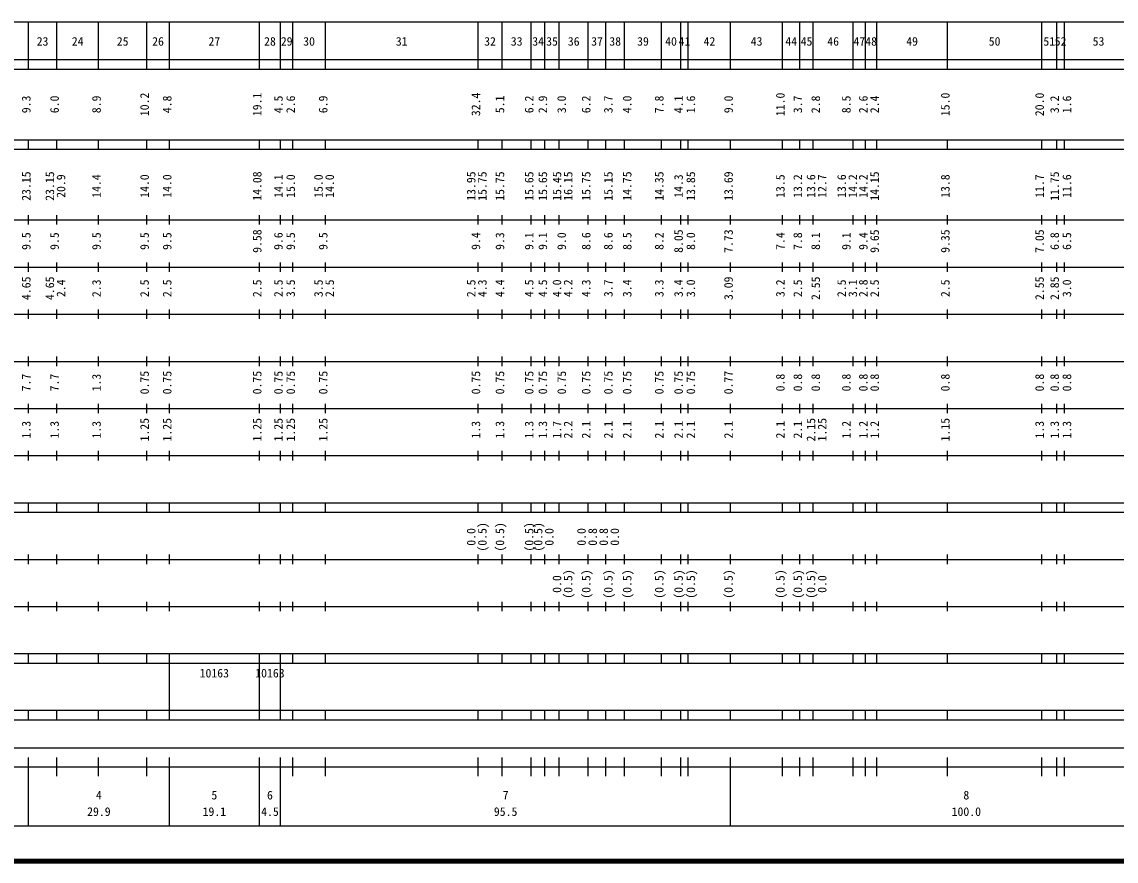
# Model space of a CAD drawing. Units: millimetres on the paper. Extents: x 40 to 680, y 20 to 380.
# Drawn here: x 317.6 to 549.8, y 20 to 198 of the extents above; entities that cross this region are included whole.
import ezdxf
from ezdxf.enums import TextEntityAlignment as Align

# ---------------------------------------------------------------- set-up
doc = ezdxf.new("R2010")
doc.units = ezdxf.units.MM
doc.layers.add('S-TTL', color=2, linetype='Continuous', lineweight=140)
doc.layers.add('S-TTL-BAND', color=7, linetype='Continuous', lineweight=25)
doc.styles.add('ＭＳ ゴシック', font='')
doc.styles.get('ＭＳ ゴシック').set_extended_font_data('MS Gothic')

msp = doc.modelspace()

# ---------------------------------------------------------------- linework, layer by layer
at = {"layer": 'S-TTL'}
msp.add_line((40, 20), (680, 20), dxfattribs=at)
at = {"layer": 'S-TTL-BAND'}
for p, q in [((68, 198), (579, 198)), ((319, 188), (319, 198)), ((325, 188), (325, 198)), ((333.9, 188), (333.9, 198)), ((344.1, 188), (344.1, 198)), ((348.9, 188), (348.9, 198)), ((368, 188), (368, 198)), ((372.5, 188), (372.5, 198)), ((375.1, 188), (375.1, 198)), ((382, 188), (382, 198)), ((414.4, 188), (414.4, 198)), ((419.5, 188), (419.5, 198)), ((425.7, 188), (425.7, 198)), ((428.6, 188), (428.6, 198)), ((431.6, 188), (431.6, 198)), ((437.8, 188), (437.8, 198)), ((441.5, 188), (441.5, 198)), ((445.5, 188), (445.5, 198)), ((453.3, 188), (453.3, 198)), ((457.4, 188), (457.4, 198)), ((459, 188), (459, 198)), ((468, 188), (468, 198)), ((479, 188), (479, 198)), ((482.7, 188), (482.7, 198)), ((485.5, 188), (485.5, 198)), ((494, 188), (494, 198)), ((496.6, 188), (496.6, 198)), ((499, 188), (499, 198)), ((514, 188), (514, 198)), ((534, 188), (534, 198)), ((537.2, 188), (537.2, 198)), ((538.8, 188), (538.8, 198)), ((40, 190), (579, 190)), ((40, 188), (579, 188)), ((40, 173), (579, 173)), ((319, 171), (319, 173)), ((325, 171), (325, 173)), ((333.9, 171), (333.9, 173)), ((344.1, 171), (344.1, 173)), ((348.9, 171), (348.9, 173)), ((368, 171), (368, 173)), ((372.5, 171), (372.5, 173)), ((375.1, 171), (375.1, 173)), ((382, 171), (382, 173)), ((414.4, 171), (414.4, 173)), ((419.5, 171), (419.5, 173)), ((425.7, 171), (425.7, 173)), ((428.6, 171), (428.6, 173)), ((431.6, 171), (431.6, 173)), ((437.8, 171), (437.8, 173)), ((441.5, 171), (441.5, 173)), ((445.5, 171), (445.5, 173)), ((453.3, 171), (453.3, 173)), ((457.4, 171), (457.4, 173)), ((459, 171), (459, 173)), ((468, 171), (468, 173)), ((479, 171), (479, 173)), ((482.7, 171), (482.7, 173)), ((485.5, 171), (485.5, 173)), ((494, 171), (494, 173)), ((496.6, 171), (496.6, 173)), ((499, 171), (499, 173)), ((514, 171), (514, 173)), ((534, 171), (534, 173)), ((537.2, 171), (537.2, 173)), ((538.8, 171), (538.8, 173)), ((40, 171), (579, 171)), ((40, 156), (579, 156)), ((319, 155), (319, 157)), ((325, 155), (325, 157)), ((333.9, 155), (333.9, 157)), ((344.1, 155), (344.1, 157)), ((348.9, 155), (348.9, 157)), ((368, 155), (368, 157)), ((372.5, 155), (372.5, 157)), ((375.1, 155), (375.1, 157)), ((382, 155), (382, 157)), ((414.4, 155), (414.4, 157)), ((419.5, 155), (419.5, 157)), ((425.7, 155), (425.7, 157)), ((428.6, 155), (428.6, 157)), ((431.6, 155), (431.6, 157)), ((437.8, 155), (437.8, 157)), ((441.5, 155), (441.5, 157)), ((445.5, 155), (445.5, 157)), ((453.3, 155), (453.3, 157)), ((457.4, 155), (457.4, 157)), ((459, 155), (459, 157)), ((468, 155), (468, 157)), ((479, 155), (479, 157)), ((482.7, 155), (482.7, 157)), ((485.5, 155), (485.5, 157)), ((494, 155), (494, 157)), ((496.6, 155), (496.6, 157)), ((499, 155), (499, 157)), ((514, 155), (514, 157)), ((534, 155), (534, 157)), ((537.2, 155), (537.2, 157)), ((538.8, 155), (538.8, 157)), ((319, 145), (319, 147)), ((325, 145), (325, 147)), ((333.9, 145), (333.9, 147)), ((344.1, 145), (344.1, 147)), ((348.9, 145), (348.9, 147)), ((368, 145), (368, 147)), ((372.5, 145), (372.5, 147)), ((375.1, 145), (375.1, 147)), ((382, 145), (382, 147)), ((414.4, 145), (414.4, 147)), ((419.5, 145), (419.5, 147)), ((425.7, 145), (425.7, 147)), ((428.6, 145), (428.6, 147)), ((431.6, 145), (431.6, 147)), ((437.8, 145), (437.8, 147)), ((441.5, 145), (441.5, 147)), ((445.5, 145), (445.5, 147)), ((453.3, 145), (453.3, 147)), ((457.4, 145), (457.4, 147)), ((459, 145), (459, 147)), ((468, 145), (468, 147)), ((479, 145), (479, 147)), ((482.7, 145), (482.7, 147)), ((485.5, 145), (485.5, 147)), ((494, 145), (494, 147)), ((496.6, 145), (496.6, 147)), ((499, 145), (499, 147)), ((514, 145), (514, 147)), ((534, 145), (534, 147)), ((537.2, 145), (537.2, 147)), ((538.8, 145), (538.8, 147)), ((46, 146), (579, 146)), ((319, 135), (319, 137)), ((325, 135), (325, 137)), ((333.9, 135), (333.9, 137)), ((344.1, 135), (344.1, 137)), ((348.9, 135), (348.9, 137)), ((368, 135), (368, 137)), ((372.5, 135), (372.5, 137)), ((375.1, 135), (375.1, 137)), ((382, 135), (382, 137)), ((414.4, 135), (414.4, 137)), ((419.5, 135), (419.5, 137)), ((425.7, 135), (425.7, 137)), ((428.6, 135), (428.6, 137)), ((431.6, 135), (431.6, 137)), ((437.8, 135), (437.8, 137)), ((441.5, 135), (441.5, 137)), ((445.5, 135), (445.5, 137)), ((453.3, 135), (453.3, 137)), ((457.4, 135), (457.4, 137)), ((459, 135), (459, 137)), ((468, 135), (468, 137)), ((479, 135), (479, 137)), ((482.7, 135), (482.7, 137)), ((485.5, 135), (485.5, 137)), ((494, 135), (494, 137)), ((496.6, 135), (496.6, 137)), ((499, 135), (499, 137)), ((514, 135), (514, 137)), ((534, 135), (534, 137)), ((537.2, 135), (537.2, 137)), ((538.8, 135), (538.8, 137)), ((52, 136), (579, 136)), ((46, 126), (579, 126)), ((319, 125), (319, 127)), ((325, 125), (325, 127)), ((333.9, 125), (333.9, 127)), ((344.1, 125), (344.1, 127)), ((348.9, 125), (348.9, 127)), ((368, 125), (368, 127)), ((372.5, 125), (372.5, 127)), ((375.1, 125), (375.1, 127)), ((382, 125), (382, 127)), ((414.4, 125), (414.4, 127)), ((419.5, 125), (419.5, 127)), ((425.7, 125), (425.7, 127)), ((428.6, 125), (428.6, 127)), ((431.6, 125), (431.6, 127)), ((437.8, 125), (437.8, 127)), ((441.5, 125), (441.5, 127)), ((445.5, 125), (445.5, 127)), ((453.3, 125), (453.3, 127)), ((457.4, 125), (457.4, 127)), ((459, 125), (459, 127)), ((468, 125), (468, 127)), ((479, 125), (479, 127)), ((482.7, 125), (482.7, 127)), ((485.5, 125), (485.5, 127)), ((494, 125), (494, 127)), ((496.6, 125), (496.6, 127)), ((499, 125), (499, 127)), ((514, 125), (514, 127)), ((534, 125), (534, 127)), ((537.2, 125), (537.2, 127)), ((538.8, 125), (538.8, 127)), ((319, 115), (319, 117)), ((325, 115), (325, 117)), ((333.9, 115), (333.9, 117)), ((344.1, 115), (344.1, 117)), ((348.9, 115), (348.9, 117)), ((368, 115), (368, 117)), ((372.5, 115), (372.5, 117)), ((375.1, 115), (375.1, 117)), ((382, 115), (382, 117)), ((414.4, 115), (414.4, 117)), ((419.5, 115), (419.5, 117)), ((425.7, 115), (425.7, 117)), ((428.6, 115), (428.6, 117)), ((431.6, 115), (431.6, 117)), ((437.8, 115), (437.8, 117)), ((441.5, 115), (441.5, 117)), ((445.5, 115), (445.5, 117)), ((453.3, 115), (453.3, 117)), ((457.4, 115), (457.4, 117)), ((459, 115), (459, 117)), ((468, 115), (468, 117)), ((479, 115), (479, 117)), ((482.7, 115), (482.7, 117)), ((485.5, 115), (485.5, 117)), ((494, 115), (494, 117)), ((496.6, 115), (496.6, 117)), ((499, 115), (499, 117)), ((514, 115), (514, 117)), ((534, 115), (534, 117)), ((537.2, 115), (537.2, 117)), ((538.8, 115), (538.8, 117)), ((52, 116), (579, 116)), ((319, 105), (319, 107)), ((325, 105), (325, 107)), ((333.9, 105), (333.9, 107)), ((344.1, 105), (344.1, 107)), ((348.9, 105), (348.9, 107)), ((368, 105), (368, 107)), ((372.5, 105), (372.5, 107)), ((375.1, 105), (375.1, 107)), ((382, 105), (382, 107)), ((414.4, 105), (414.4, 107)), ((419.5, 105), (419.5, 107)), ((425.7, 105), (425.7, 107)), ((428.6, 105), (428.6, 107)), ((431.6, 105), (431.6, 107)), ((437.8, 105), (437.8, 107)), ((441.5, 105), (441.5, 107)), ((445.5, 105), (445.5, 107)), ((453.3, 105), (453.3, 107)), ((457.4, 105), (457.4, 107)), ((459, 105), (459, 107)), ((468, 105), (468, 107)), ((479, 105), (479, 107)), ((482.7, 105), (482.7, 107)), ((485.5, 105), (485.5, 107)), ((494, 105), (494, 107)), ((496.6, 105), (496.6, 107)), ((499, 105), (499, 107)), ((514, 105), (514, 107)), ((534, 105), (534, 107)), ((537.2, 105), (537.2, 107)), ((538.8, 105), (538.8, 107)), ((46, 106), (579, 106)), ((40, 96), (579, 96)), ((319, 94), (319, 96)), ((325, 94), (325, 96)), ((333.9, 94), (333.9, 96)), ((344.1, 94), (344.1, 96)), ((348.9, 94), (348.9, 96)), ((368, 94), (368, 96)), ((372.5, 94), (372.5, 96)), ((375.1, 94), (375.1, 96)), ((382, 94), (382, 96)), ((414.4, 94), (414.4, 96)), ((419.5, 94), (419.5, 96)), ((425.7, 94), (425.7, 96)), ((428.6, 94), (428.6, 96)), ((431.6, 94), (431.6, 96)), ((437.8, 94), (437.8, 96)), ((441.5, 94), (441.5, 96)), ((445.5, 94), (445.5, 96)), ((453.3, 94), (453.3, 96)), ((457.4, 94), (457.4, 96)), ((459, 94), (459, 96)), ((468, 94), (468, 96)), ((479, 94), (479, 96)), ((482.7, 94), (482.7, 96)), ((485.5, 94), (485.5, 96)), ((494, 94), (494, 96)), ((496.6, 94), (496.6, 96)), ((499, 94), (499, 96)), ((514, 94), (514, 96)), ((534, 94), (534, 96)), ((537.2, 94), (537.2, 96)), ((538.8, 94), (538.8, 96)), ((40, 94), (579, 94)), ((49, 84), (579, 84)), ((319, 83), (319, 85)), ((325, 83), (325, 85)), ((333.9, 83), (333.9, 85)), ((344.1, 83), (344.1, 85)), ((348.9, 83), (348.9, 85)), ((368, 83), (368, 85)), ((372.5, 83), (372.5, 85)), ((375.1, 83), (375.1, 85)), ((382, 83), (382, 85)), ((414.4, 83), (414.4, 85)), ((419.5, 83), (419.5, 85)), ((425.7, 83), (425.7, 85)), ((428.6, 83), (428.6, 85)), ((431.6, 83), (431.6, 85)), ((437.8, 83), (437.8, 85)), ((441.5, 83), (441.5, 85)), ((445.5, 83), (445.5, 85)), ((453.3, 83), (453.3, 85)), ((457.4, 83), (457.4, 85)), ((459, 83), (459, 85)), ((468, 83), (468, 85)), ((479, 83), (479, 85)), ((482.7, 83), (482.7, 85)), ((485.5, 83), (485.5, 85)), ((494, 83), (494, 85)), ((496.6, 83), (496.6, 85)), ((499, 83), (499, 85)), ((514, 83), (514, 85)), ((534, 83), (534, 85)), ((537.2, 83), (537.2, 85)), ((538.8, 83), (538.8, 85)), ((319, 73), (319, 75)), ((325, 73), (325, 75)), ((333.9, 73), (333.9, 75)), ((344.1, 73), (344.1, 75)), ((348.9, 73), (348.9, 75)), ((368, 73), (368, 75)), ((372.5, 73), (372.5, 75)), ((375.1, 73), (375.1, 75)), ((382, 73), (382, 75)), ((414.4, 73), (414.4, 75)), ((419.5, 73), (419.5, 75)), ((425.7, 73), (425.7, 75)), ((428.6, 73), (428.6, 75)), ((431.6, 73), (431.6, 75)), ((437.8, 73), (437.8, 75)), ((441.5, 73), (441.5, 75)), ((445.5, 73), (445.5, 75)), ((453.3, 73), (453.3, 75)), ((457.4, 73), (457.4, 75)), ((459, 73), (459, 75)), ((468, 73), (468, 75)), ((479, 73), (479, 75)), ((482.7, 73), (482.7, 75)), ((485.5, 73), (485.5, 75)), ((494, 73), (494, 75)), ((496.6, 73), (496.6, 75)), ((499, 73), (499, 75)), ((514, 73), (514, 75)), ((534, 73), (534, 75)), ((537.2, 73), (537.2, 75)), ((538.8, 73), (538.8, 75)), ((40, 74), (579, 74)), ((40, 64), (579, 64)), ((319, 62), (319, 64)), ((325, 62), (325, 64)), ((333.9, 62), (333.9, 64)), ((344.1, 62), (344.1, 64)), ((348.9, 62), (348.9, 64)), ((368, 62), (368, 64)), ((372.5, 62), (372.5, 64)), ((375.1, 62), (375.1, 64)), ((382, 62), (382, 64)), ((414.4, 62), (414.4, 64)), ((419.5, 62), (419.5, 64)), ((425.7, 62), (425.7, 64)), ((428.6, 62), (428.6, 64)), ((431.6, 62), (431.6, 64)), ((437.8, 62), (437.8, 64)), ((441.5, 62), (441.5, 64)), ((445.5, 62), (445.5, 64)), ((453.3, 62), (453.3, 64)), ((457.4, 62), (457.4, 64)), ((459, 62), (459, 64)), ((468, 62), (468, 64)), ((479, 62), (479, 64)), ((482.7, 62), (482.7, 64)), ((485.5, 62), (485.5, 64)), ((494, 62), (494, 64)), ((496.6, 62), (496.6, 64)), ((499, 62), (499, 64)), ((514, 62), (514, 64)), ((534, 62), (534, 64)), ((537.2, 62), (537.2, 64)), ((538.8, 62), (538.8, 64)), ((40, 62), (579, 62)), ((348.9, 52), (348.9, 62)), ((368, 52), (368, 62)), ((368, 52), (368, 62)), ((372.5, 52), (372.5, 62)), ((40, 52), (579, 52)), ((319, 50), (319, 52)), ((325, 50), (325, 52)), ((333.9, 50), (333.9, 52)), ((344.1, 50), (344.1, 52)), ((348.9, 50), (348.9, 52)), ((368, 50), (368, 52)), ((372.5, 50), (372.5, 52)), ((375.1, 50), (375.1, 52)), ((382, 50), (382, 52)), ((414.4, 50), (414.4, 52)), ((419.5, 50), (419.5, 52)), ((425.7, 50), (425.7, 52)), ((428.6, 50), (428.6, 52)), ((431.6, 50), (431.6, 52)), ((437.8, 50), (437.8, 52)), ((441.5, 50), (441.5, 52)), ((445.5, 50), (445.5, 52)), ((453.3, 50), (453.3, 52)), ((457.4, 50), (457.4, 52)), ((459, 50), (459, 52)), ((468, 50), (468, 52)), ((479, 50), (479, 52)), ((482.7, 50), (482.7, 52)), ((485.5, 50), (485.5, 52)), ((494, 50), (494, 52)), ((496.6, 50), (496.6, 52)), ((499, 50), (499, 52)), ((514, 50), (514, 52)), ((534, 50), (534, 52)), ((537.2, 50), (537.2, 52)), ((538.8, 50), (538.8, 52)), ((40, 50), (579, 50)), ((71, 44), (565.1, 44)), ((319, 27.5), (319, 42)), ((325, 38), (325, 42)), ((333.9, 38), (333.9, 42)), ((344.1, 38), (344.1, 42)), ((348.9, 27.5), (348.9, 42)), ((368, 27.5), (368, 42)), ((372.5, 27.5), (372.5, 42)), ((375.1, 38), (375.1, 42)), ((382, 38), (382, 42)), ((414.4, 38), (414.4, 42)), ((419.5, 38), (419.5, 42)), ((425.7, 38), (425.7, 42)), ((428.6, 38), (428.6, 42)), ((431.6, 38), (431.6, 42)), ((437.8, 38), (437.8, 42)), ((441.5, 38), (441.5, 42)), ((445.5, 38), (445.5, 42)), ((453.3, 38), (453.3, 42)), ((457.4, 38), (457.4, 42)), ((459, 38), (459, 42)), ((468, 27.5), (468, 42)), ((479, 38), (479, 42)), ((482.7, 38), (482.7, 42)), ((485.5, 38), (485.5, 42)), ((494, 38), (494, 42)), ((496.6, 38), (496.6, 42)), ((499, 38), (499, 42)), ((514, 38), (514, 42)), ((534, 38), (534, 42)), ((537.2, 38), (537.2, 42)), ((538.8, 38), (538.8, 42)), ((40, 40), (579, 40)), ((68, 27.5), (579, 27.5))]:
    msp.add_line(p, q, dxfattribs=at)

# ---------------------------------------------------------------- texts
at = {"layer": 'S-TTL-BAND', "style": 'ＭＳ ゴシック'}
for s, p in [('23', (322, 192.405)), ('24', (329.45, 192.405)), ('25', (339, 192.405)), ('26', (346.5, 192.405)), ('27', (358.45, 192.405)), ('28', (370.25, 192.405)), ('29', (373.8, 192.405)), ('30', (378.55, 192.405)), ('31', (398.2, 192.405)), ('32', (416.95, 192.405)), ('33', (422.6, 192.405)), ('34', (427.15, 192.405)), ('35', (430.1, 192.405)), ('36', (434.7, 192.405)), ('37', (439.65, 192.405)), ('38', (443.5, 192.405)), ('39', (449.4, 192.405)), ('40', (455.35, 192.405)), ('41', (458.2, 192.405)), ('42', (463.5, 192.405)), ('43', (473.5, 192.405)), ('44', (480.85, 192.405)), ('45', (484.1, 192.405)), ('46', (489.75, 192.405)), ('47', (495.3, 192.405)), ('48', (497.8, 192.405)), ('49', (506.5, 192.405)), ('50', (524, 192.405)), ('51', (535.6, 192.405)), ('52', (538, 192.405)), ('53', (546.05, 192.405)), ('4', (333.95, 32.523)), ('5', (358.45, 32.523)), ('6', (370.25, 32.523)), ('7', (420.25, 32.523)), ('8', (518, 32.523)), ('29.9', (333.95, 29.033)), ('19.1', (358.45, 29.033)), ('4.5', (370.25, 29.033)), ('95.5', (420.25, 29.033)), ('100.0', (518, 29.033))]:
    msp.add_text(s, height=1.833, dxfattribs=at).set_placement(p, align=Align.BOTTOM_CENTER)
for s, p in [('9.3', (320, 180.5)), ('6.0', (326, 180.5)), ('8.9', (334.9, 180.5)), ('10.2', (345.1, 180.5)), ('4.8', (349.9, 180.5)), ('19.1', (369, 180.5)), ('4.5', (373.5, 180.5)), ('2.6', (376.1, 180.5)), ('6.9', (383, 180.5)), ('32.4', (415.4, 180.5)), ('5.1', (420.5, 180.5)), ('6.2', (426.7, 180.5)), ('2.9', (429.6, 180.5)), ('3.0', (433.6, 180.5)), ('6.2', (438.8, 180.5)), ('3.7', (443.5, 180.5)), ('4.0', (447.5, 180.5)), ('7.8', (454.3, 180.5)), ('4.1', (458.4, 180.5)), ('1.6', (461, 180.5)), ('9.0', (469, 180.5)), ('11.0', (480, 180.5)), ('3.7', (483.7, 180.5)), ('2.8', (487.5, 180.5)), ('8.5', (494, 180.5)), ('2.6', (497.6, 180.5)), ('2.4', (500, 180.5)), ('15.0', (515, 180.5)), ('20.0', (535, 180.5)), ('3.2', (538.2, 180.5)), ('1.6', (540.8, 180.5)), ('23.15', (320, 163.174)), ('23.15', (325, 163.174)), ('20.9', (327.37, 163.174)), ('14.4', (334.9, 163.174)), ('14.0', (345.1, 163.174)), ('14.0', (349.9, 163.174)), ('14.08', (369, 163.174)), ('14.1', (373.5, 163.174)), ('15.0', (376.1, 163.174)), ('15.0', (382, 163.174)), ('14.0', (384.37, 163.174)), ('13.95', (414.4, 163.174)), ('15.75', (416.77, 163.174)), ('15.75', (420.5, 163.174)), ('15.65', (426.7, 163.174)), ('15.65', (429.6, 163.174)), ('15.45', (432.6, 163.174)), ('16.15', (434.97, 163.174)), ('15.75', (438.8, 163.174)), ('15.15', (443.5, 163.174)), ('14.75', (447.5, 163.174)), ('14.35', (454.3, 163.174)), ('14.3', (458.4, 163.174)), ('13.85', (461, 163.174)), ('13.69', (469, 163.174)), ('13.5', (480, 163.174)), ('13.2', (483.7, 163.174)), ('13.6', (486.5, 163.174)), ('12.7', (488.87, 163.174)), ('13.6', (493, 163.174)), ('14.2', (495.37, 163.174)), ('14.2', (497.6, 163.174)), ('14.15', (500, 163.174)), ('13.8', (515, 163.174)), ('11.7', (535, 163.174)), ('11.75', (538.2, 163.174)), ('11.6', (540.8, 163.174)), ('9.58', (369, 151.5)), ('9.6', (373.5, 151.5)), ('9.4', (415.4, 151.5)), ('9.1', (426.7, 151.5)), ('9.1', (429.6, 151.5)), ('9.0', (433.6, 151.5)), ('8.6', (438.8, 151.5)), ('8.6', (443.5, 151.5)), ('8.2', (454.3, 151.5)), ('8.05', (458.4, 151.5)), ('8.0', (461, 151.5)), ('7.73', (469, 151.5)), ('7.4', (480, 151.5)), ('7.8', (483.7, 151.5)), ('8.1', (487.5, 151.5)), ('9.1', (494, 151.5)), ('9.4', (497.6, 151.5)), ('9.65', (500, 151.5)), ('9.35', (515, 151.5)), ('7.05', (535, 151.5)), ('6.8', (538.2, 151.5)), ('9.5', (320, 151.5)), ('9.5', (326, 151.5)), ('9.5', (334.9, 151.5)), ('9.5', (345.1, 151.5)), ('9.5', (349.9, 151.5)), ('9.5', (376.1, 151.5)), ('9.5', (383, 151.5)), ('9.3', (420.5, 151.5)), ('8.5', (447.5, 151.5)), ('6.5', (540.8, 151.5)), ('4.65', (320, 141.5)), ('4.65', (325, 141.5)), ('2.4', (327.37, 141.5)), ('2.3', (334.9, 141.5)), ('2.5', (345.1, 141.5)), ('2.5', (349.9, 141.5)), ('2.5', (369, 141.5)), ('2.5', (373.5, 141.5)), ('3.5', (376.1, 141.5)), ('3.5', (382, 141.5)), ('2.5', (384.37, 141.5)), ('2.5', (414.4, 141.5)), ('4.3', (416.77, 141.5)), ('4.4', (420.5, 141.5)), ('4.5', (426.7, 141.5)), ('4.5', (429.6, 141.5)), ('4.0', (432.6, 141.5)), ('4.2', (434.97, 141.5)), ('4.3', (438.8, 141.5)), ('3.7', (443.5, 141.5)), ('3.4', (447.5, 141.5)), ('3.3', (454.3, 141.5)), ('3.4', (458.4, 141.5)), ('3.0', (461, 141.5)), ('3.09', (469, 141.5)), ('3.2', (480, 141.5)), ('2.5', (483.7, 141.5)), ('2.55', (487.5, 141.5)), ('2.5', (493, 141.5)), ('3.1', (495.37, 141.5)), ('2.8', (497.6, 141.5)), ('2.5', (500, 141.5)), ('2.5', (515, 141.5)), ('2.55', (535, 141.5)), ('2.85', (538.2, 141.5)), ('3.0', (540.8, 141.5)), ('7.7', (320, 121.5)), ('7.7', (326, 121.5)), ('1.3', (334.9, 121.5)), ('0.75', (345.1, 121.5)), ('0.75', (349.9, 121.5)), ('0.75', (369, 121.5)), ('0.75', (373.5, 121.5)), ('0.75', (376.1, 121.5)), ('0.75', (383, 121.5)), ('0.75', (415.4, 121.5)), ('0.75', (420.5, 121.5)), ('0.75', (426.7, 121.5)), ('0.75', (429.6, 121.5)), ('0.75', (433.6, 121.5)), ('0.75', (438.8, 121.5)), ('0.75', (443.5, 121.5)), ('0.75', (447.5, 121.5)), ('0.75', (454.3, 121.5)), ('0.75', (458.4, 121.5)), ('0.75', (461, 121.5)), ('0.77', (469, 121.5)), ('0.8', (480, 121.5)), ('0.8', (483.7, 121.5)), ('0.8', (487.5, 121.5)), ('0.8', (494, 121.5)), ('0.8', (497.6, 121.5)), ('0.8', (500, 121.5)), ('0.8', (515, 121.5)), ('0.8', (535, 121.5)), ('0.8', (538.2, 121.5)), ('0.8', (540.8, 121.5)), ('1.25', (345.1, 111.5)), ('1.25', (349.9, 111.5)), ('1.25', (369, 111.5)), ('1.25', (373.5, 111.5)), ('1.25', (376.1, 111.5)), ('1.25', (383, 111.5)), ('2.15', (486.5, 111.5)), ('1.25', (488.87, 111.5)), ('1.15', (515, 111.5)), ('1.3', (320, 111.5)), ('1.3', (326, 111.5)), ('1.3', (334.9, 111.5)), ('1.3', (415.4, 111.5)), ('1.3', (420.5, 111.5)), ('1.3', (426.7, 111.5)), ('1.3', (429.6, 111.5)), ('1.7', (432.6, 111.5)), ('2.2', (434.97, 111.5)), ('2.1', (438.8, 111.5)), ('2.1', (443.5, 111.5)), ('2.1', (447.5, 111.5)), ('2.1', (454.3, 111.5)), ('2.1', (458.4, 111.5)), ('2.1', (461, 111.5)), ('2.1', (469, 111.5)), ('2.1', (480, 111.5)), ('2.1', (483.7, 111.5)), ('1.2', (494, 111.5)), ('1.2', (497.6, 111.5)), ('1.2', (500, 111.5)), ('1.3', (535, 111.5)), ('1.3', (538.2, 111.5)), ('1.3', (540.8, 111.5)), ('(0.5)', (416.77, 88.764)), ('(0.5)', (420.5, 88.764)), ('(0.5)', (426.7, 88.764)), ('(0.5)', (428.6, 88.764)), ('0.0', (414.4, 88.764)), ('0.0', (430.97, 88.764)), ('0.0', (437.8, 88.764)), ('0.8', (440.17, 88.764)), ('0.8', (442.5, 88.764)), ('0.0', (444.87, 88.764)), ('(0.5)', (434.97, 78.764)), ('(0.5)', (438.8, 78.764)), ('(0.5)', (443.5, 78.764)), ('(0.5)', (447.5, 78.764)), ('(0.5)', (454.3, 78.764)), ('(0.5)', (458.4, 78.764)), ('(0.5)', (461, 78.764)), ('(0.5)', (469, 78.764)), ('(0.5)', (480, 78.764)), ('(0.5)', (483.7, 78.764)), ('(0.5)', (486.5, 78.764)), ('0.0', (432.6, 78.764)), ('0.0', (488.87, 78.764))]:
    msp.add_text(s, height=1.833, rotation=90, dxfattribs=at).set_placement(p, align=Align.BOTTOM_CENTER)
for p in [(355.325, 58.405), (367.125, 58.405)]:
    msp.add_text('10163', height=1.833, dxfattribs=at).set_placement(p, align=Align.BOTTOM_LEFT)

doc.saveas('drawing.dxf')
